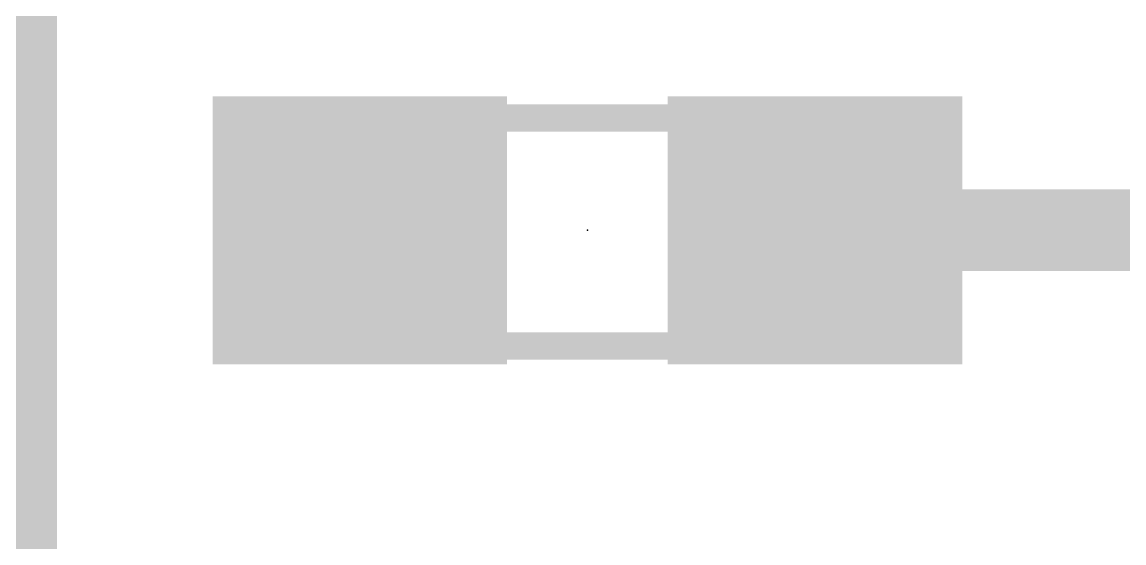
# Model space of a CAD drawing. Extents: x -37 to 70, y -15 to 15.
# Drawn here: x 12.747 to 16.863, y 3.024 to 4.968 of the extents above; entities that cross this region are included whole.
import ezdxf

# ---------------------------------------------------------------- set-up
doc = ezdxf.new("R2010")
doc.units = 0
for name, color, linetype in [('1', 12, 'CONTINUOUS'), ('16', 132, 'CONTINUOUS'), ('23', 53, 'CONTINUOUS'), ('51', 53, 'CONTINUOUS')]:
    doc.layers.add(name, color=color, linetype=linetype)

# ---------------------------------------------------------------- blocks, each defined once
blk = doc.blocks.new('RECT')
blk.add_solid([(-0.5, -0.5), (0.5, -0.5), (-0.5, 0.5), (0.5, 0.5)])

msp = doc.modelspace()

# ---------------------------------------------------------------- linework, layer by layer
at = {"layer": '1', "const_width": 0.3048}
for points in [[(12.7254, 15.24), (12.7254, 0)], [(15.709, 4.191), (17.399, 4.191)]]:
    msp.add_lwpolyline(points, dxfattribs=at)
at = {"layer": '1', "const_width": 0.1524}
msp.add_lwpolyline([(15.709, 4.2672, 1), (15.709, 4.1148)], format="xyb", dxfattribs=at)
at = {"layer": '16', "const_width": 0.3048}
msp.add_lwpolyline([(12.7254, 15.24), (12.7254, 0)], dxfattribs=at)
at = {"layer": '23'}
msp.add_point((14.859, 4.191), dxfattribs=at)
at = {"layer": '51', "const_width": 0.1016}
for points in [[(15.215, 4.61), (14.503, 4.61)], [(15.215, 3.759), (14.503, 3.759)]]:
    msp.add_lwpolyline(points, dxfattribs=at)
at = {"layer": '51', "const_width": 0.0508}
for points in [[(14.503, 4.6354, 1), (14.503, 4.5846)], [(15.215, 4.5846, 1), (15.215, 4.6354)], [(14.503, 3.7844, 1), (14.503, 3.7336)], [(15.215, 3.7336, 1), (15.215, 3.7844)]]:
    msp.add_lwpolyline(points, format="xyb", dxfattribs=at)

# ---------------------------------------------------------------- block references
at = {"layer": '1', "xscale": 1.1, "rotation": 180}
for p in [(14.009, 4.191), (15.709, 4.191)]:
    msp.add_blockref('RECT', p, dxfattribs=at)
at = {"layer": '51', "xscale": 0.5001, "yscale": 0.95, "rotation": 180}
for p in [(14.2788, 4.1859), (15.4472, 4.1859)]:
    msp.add_blockref('RECT', p, dxfattribs=at)

doc.saveas('drawing.dxf')
